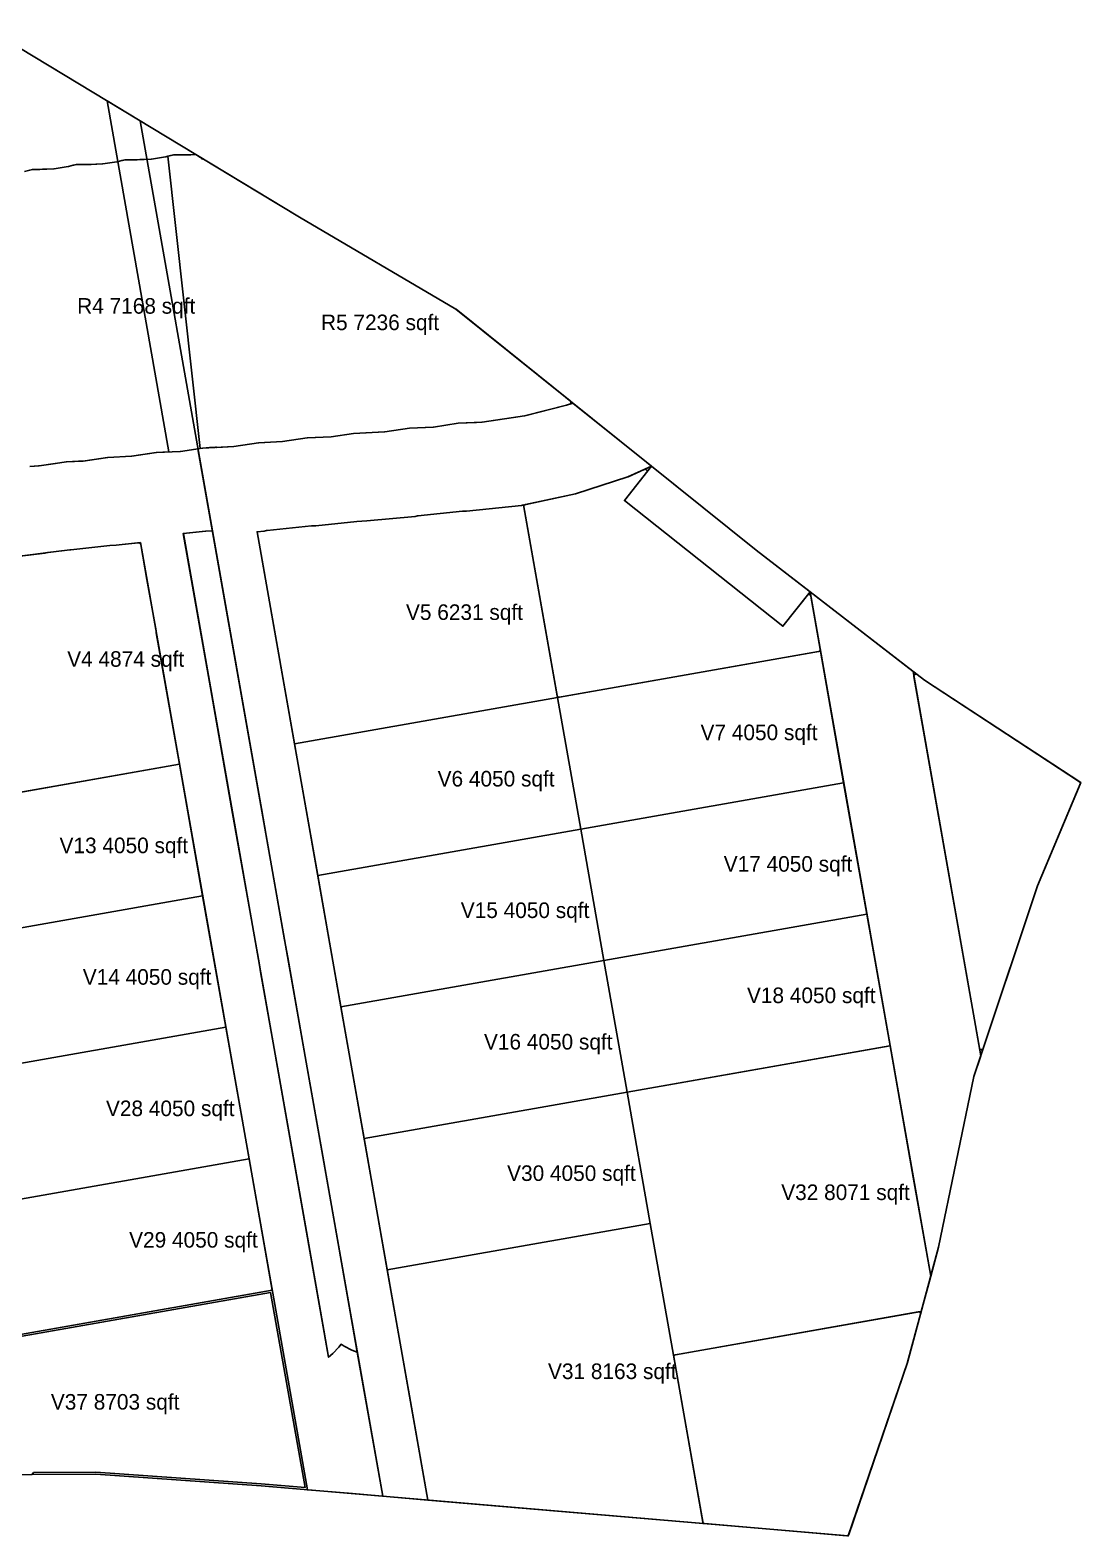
# Model space of a CAD drawing. Header units: metres. Extents: x 0 to 464, y -551 to 0.
# Drawn here: x 356.5 to 464.4, y -209.6 to -54.9 of the extents above; entities that cross this region are included whole.
import ezdxf

# ---------------------------------------------------------------- set-up
doc = ezdxf.new("R2010")
doc.units = ezdxf.units.M
for name, color, linetype in [('COLONY', 3, 'Continuous'), ('CORNERS', 52, 'Continuous'), ('MEDIANS', 94, 'Continuous'), ('PLOTS', 1, 'Continuous'), ('PROMENADE', 62, 'Continuous'), ('ROADS', 8, 'Continuous'), ('TEXT', 7, 'Continuous')]:
    doc.layers.add(name, color=color, linetype=linetype)

msp = doc.modelspace()

# ---------------------------------------------------------------- linework, layer by layer
at = {"layer": 'COLONY'}
msp.add_lwpolyline([(352.37, -54.94), (384.19, -74.16), (400.25, -83.6), (431.09, -108.36), (448.39, -121.73), (464.45, -132.24), (460.01, -142.83), (453.45, -162.43), (449.83, -179.95), (446.64, -191.8), (440.55, -209.62), (380.23, -204.48), (363.26, -203.28), (343.39, -203.37)], dxfattribs=at)
at = {"layer": 'CORNERS'}
for points in [[(410.86, -123.47), (410.85, -123.47), (410.84, -123.47), (410.83, -123.47), (410.82, -123.47), (410.81, -123.47), (410.8, -123.47), (410.79, -123.47), (410.78, -123.46), (410.77, -123.46), (410.76, -123.46), (410.75, -123.45), (410.74, -123.45), (410.74, -123.44), (410.73, -123.44), (410.72, -123.43), (410.71, -123.42), (410.71, -123.42), (410.7, -123.41), (410.69, -123.4), (410.69, -123.39), (410.68, -123.39), (410.68, -123.38), (410.67, -123.37), (410.67, -123.36), (410.66, -123.35), (410.66, -123.34), (410.66, -123.33), (410.65, -123.32), (410.65, -123.31), (410.65, -123.31), (407.23, -103.91), (407.23, -103.9), (407.23, -103.89), (407.23, -103.88), (407.23, -103.87), (407.23, -103.86), (407.23, -103.85), (407.23, -103.84), (407.23, -103.84), (407.23, -103.83), (407.23, -103.82), (407.24, -103.81), (407.24, -103.8), (407.24, -103.79), (407.25, -103.78), (407.25, -103.77), (407.26, -103.76), (407.26, -103.76), (407.27, -103.75), (407.27, -103.74), (407.28, -103.73), (407.29, -103.73), (407.29, -103.72), (407.3, -103.71), (407.31, -103.71), (407.32, -103.7), (407.33, -103.7), (407.33, -103.69), (407.34, -103.69), (407.35, -103.69), (407.36, -103.68), (407.37, -103.68), (407.38, -103.68), (407.39, -103.68), (412.52, -102.58), (412.53, -102.58), (412.53, -102.58), (412.54, -102.58), (417.91, -100.82), (417.92, -100.82), (417.92, -100.82), (417.93, -100.82), (419.6, -100.07), (419.61, -100.07), (419.62, -100.07), (419.63, -100.06), (419.64, -100.06), (419.65, -100.06), (419.66, -100.06), (419.67, -100.05), (419.68, -100.05), (419.69, -100.05), (419.7, -100.05), (419.71, -100.05), (419.72, -100.06), (419.73, -100.06), (419.74, -100.06), (419.75, -100.06), (419.75, -100.07), (419.76, -100.07), (419.77, -100.07), (419.78, -100.08), (419.79, -100.08), (419.8, -100.09), (419.81, -100.09), (419.81, -100.1), (419.82, -100.11), (419.83, -100.11), (419.84, -100.12), (419.84, -100.13), (419.85, -100.14), (419.85, -100.14), (419.86, -100.15), (419.86, -100.16), (419.87, -100.17), (419.87, -100.18), (419.88, -100.19), (419.88, -100.2), (419.88, -100.21), (419.88, -100.22), (419.88, -100.23), (419.89, -100.23), (419.89, -100.24), (419.89, -100.25), (419.89, -100.26), (419.89, -100.27), (419.88, -100.28), (419.88, -100.29), (419.88, -100.3), (419.88, -100.31), (419.87, -100.32), (419.87, -100.33), (419.87, -100.34), (419.86, -100.35), (419.86, -100.36), (419.85, -100.37), (419.85, -100.38), (419.84, -100.38), (417.56, -103.26), (417.56, -103.26), (417.56, -103.26), (417.55, -103.27), (417.56, -103.27), (417.56, -103.27), (417.56, -103.27), (433.83, -116.16), (433.83, -116.17), (433.83, -116.17), (433.84, -116.17), (433.84, -116.17), (433.84, -116.17), (433.84, -116.16), (436.35, -112.99), (436.36, -112.99), (436.36, -112.98), (436.37, -112.97), (436.38, -112.97), (436.39, -112.96), (436.39, -112.95), (436.4, -112.95), (436.41, -112.94), (436.42, -112.94), (436.43, -112.93), (436.44, -112.93), (436.45, -112.93), (436.46, -112.92), (436.47, -112.92), (436.48, -112.92), (436.49, -112.92), (436.5, -112.92), (436.51, -112.91), (436.52, -112.91), (436.53, -112.92), (436.54, -112.92), (436.54, -112.92), (436.55, -112.92), (436.56, -112.92), (436.57, -112.93), (436.58, -112.93), (436.59, -112.93), (436.6, -112.94), (436.61, -112.94), (436.62, -112.95), (436.63, -112.95), (436.63, -112.96), (436.64, -112.96), (436.65, -112.97), (436.66, -112.98), (436.66, -112.99), (436.67, -112.99), (436.68, -113), (436.68, -113.01), (436.69, -113.02), (436.69, -113.03), (436.69, -113.04), (436.7, -113.05), (436.7, -113.06), (436.7, -113.07), (436.71, -113.08), (436.71, -113.08), (437.67, -118.54), (437.67, -118.55), (437.67, -118.56), (437.67, -118.57), (437.67, -118.58), (437.67, -118.59), (437.67, -118.6), (437.67, -118.61), (437.67, -118.62), (437.67, -118.63), (437.67, -118.64), (437.66, -118.65), (437.66, -118.66), (437.66, -118.66), (437.65, -118.67), (437.65, -118.68), (437.64, -118.69), (437.64, -118.7), (437.63, -118.71), (437.62, -118.71), (437.62, -118.72), (437.61, -118.73), (437.6, -118.73), (437.59, -118.74), (437.59, -118.75), (437.58, -118.75), (437.57, -118.76), (437.56, -118.76), (437.55, -118.76), (437.54, -118.77), (437.53, -118.77), (437.52, -118.77), (437.51, -118.78), (437.51, -118.78), (410.88, -123.47), (410.88, -123.47), (410.87, -123.47), (410.86, -123.47)], [(464.33, -132.16), (464.34, -132.17), (464.34, -132.18), (464.35, -132.18), (464.36, -132.19), (464.36, -132.2), (464.37, -132.21), (464.37, -132.22), (464.38, -132.23), (464.38, -132.23), (464.39, -132.24), (464.39, -132.25), (464.39, -132.26), (464.4, -132.27), (464.4, -132.28), (464.4, -132.29), (464.4, -132.3), (464.4, -132.31), (464.4, -132.32), (464.4, -132.33), (464.4, -132.34), (464.4, -132.35), (464.4, -132.36), (464.39, -132.37), (464.39, -132.38), (464.39, -132.39), (464.38, -132.4), (460.01, -142.83), (460.01, -142.83), (460.01, -142.83), (460.01, -142.83), (454.42, -159.54), (454.42, -159.54), (454.41, -159.55), (454.41, -159.56), (454.4, -159.57), (454.4, -159.58), (454.39, -159.59), (454.39, -159.6), (454.38, -159.6), (454.38, -159.61), (454.37, -159.62), (454.36, -159.62), (454.35, -159.63), (454.35, -159.64), (454.34, -159.64), (454.33, -159.65), (454.32, -159.65), (454.31, -159.66), (454.3, -159.66), (454.29, -159.66), (454.29, -159.67), (454.28, -159.67), (454.27, -159.67), (454.26, -159.67), (454.25, -159.67), (454.24, -159.68), (454.23, -159.68), (454.22, -159.68), (454.21, -159.67), (454.2, -159.67), (454.19, -159.67), (454.18, -159.67), (454.17, -159.67), (454.16, -159.66), (454.15, -159.66), (454.14, -159.66), (454.13, -159.65), (454.13, -159.65), (454.12, -159.64), (454.11, -159.64), (454.1, -159.63), (454.09, -159.62), (454.09, -159.62), (454.08, -159.61), (454.07, -159.6), (454.07, -159.6), (454.06, -159.59), (454.06, -159.58), (454.05, -159.57), (454.05, -159.56), (454.04, -159.55), (454.04, -159.54), (454.04, -159.53), (454.03, -159.52), (454.03, -159.51), (454.03, -159.51), (447.3, -121.33), (447.3, -121.33), (447.3, -121.31), (447.3, -121.3), (447.3, -121.29), (447.3, -121.28), (447.3, -121.27), (447.3, -121.26), (447.3, -121.25), (447.3, -121.24), (447.31, -121.23), (447.31, -121.22), (447.31, -121.22), (447.32, -121.21), (447.32, -121.2), (447.33, -121.19), (447.33, -121.18), (447.34, -121.17), (447.35, -121.16), (447.35, -121.16), (447.36, -121.15), (447.37, -121.14), (447.37, -121.14), (447.38, -121.13), (447.39, -121.13), (447.4, -121.12), (447.41, -121.12), (447.42, -121.11), (447.43, -121.11), (447.44, -121.1), (447.45, -121.1), (447.46, -121.1), (447.46, -121.1), (447.47, -121.1), (447.48, -121.09), (447.49, -121.09), (447.5, -121.09), (447.51, -121.09), (447.52, -121.1), (447.53, -121.1), (447.54, -121.1), (447.55, -121.1), (447.56, -121.1), (447.57, -121.11), (447.58, -121.11), (447.59, -121.12), (447.6, -121.12), (447.61, -121.13), (447.62, -121.13), (447.62, -121.14), (448.39, -121.73), (448.39, -121.73), (448.39, -121.73), (448.39, -121.73), (464.31, -132.15), (464.31, -132.15), (464.32, -132.16), (464.33, -132.16)], [(425.78, -208.36), (425.77, -208.36), (425.76, -208.36), (425.75, -208.35), (425.74, -208.35), (425.73, -208.35), (425.73, -208.34), (425.72, -208.34), (425.71, -208.33), (425.7, -208.33), (425.69, -208.32), (425.68, -208.31), (425.68, -208.31), (425.67, -208.3), (425.66, -208.29), (425.66, -208.29), (425.65, -208.28), (425.65, -208.27), (425.64, -208.26), (425.64, -208.25), (425.63, -208.24), (425.63, -208.23), (425.62, -208.22), (425.62, -208.21), (425.62, -208.2), (425.62, -208.2), (422.63, -191.24), (422.63, -191.24), (422.63, -191.23), (422.63, -191.22), (422.63, -191.21), (422.63, -191.2), (422.63, -191.19), (422.63, -191.18), (422.63, -191.17), (422.63, -191.16), (422.63, -191.15), (422.64, -191.14), (422.64, -191.13), (422.64, -191.12), (422.65, -191.11), (422.65, -191.1), (422.66, -191.1), (422.66, -191.09), (422.67, -191.08), (422.68, -191.07), (422.68, -191.07), (422.69, -191.06), (422.7, -191.05), (422.71, -191.05), (422.71, -191.04), (422.72, -191.04), (422.73, -191.03), (422.74, -191.03), (422.75, -191.02), (422.76, -191.02), (422.77, -191.02), (422.78, -191.01), (422.79, -191.01), (422.79, -191.01), (447.74, -186.61), (447.74, -186.61), (447.76, -186.61), (447.77, -186.61), (447.78, -186.61), (447.79, -186.61), (447.8, -186.61), (447.81, -186.61), (447.82, -186.61), (447.83, -186.61), (447.84, -186.62), (447.85, -186.62), (447.86, -186.62), (447.86, -186.63), (447.87, -186.63), (447.88, -186.64), (447.89, -186.64), (447.9, -186.65), (447.91, -186.65), (447.91, -186.66), (447.92, -186.67), (447.93, -186.68), (447.93, -186.68), (447.94, -186.69), (447.95, -186.7), (447.95, -186.71), (447.96, -186.72), (447.96, -186.73), (447.96, -186.74), (447.97, -186.75), (447.97, -186.75), (447.97, -186.76), (447.97, -186.77), (447.98, -186.78), (447.98, -186.79), (447.98, -186.8), (447.98, -186.81), (447.98, -186.82), (447.97, -186.83), (447.97, -186.84), (447.97, -186.86), (447.97, -186.86), (446.64, -191.79), (446.64, -191.8), (446.64, -191.8), (446.64, -191.81), (440.6, -209.47), (440.6, -209.47), (440.6, -209.49), (440.59, -209.49), (440.59, -209.5), (440.58, -209.51), (440.58, -209.52), (440.57, -209.53), (440.57, -209.53), (440.56, -209.54), (440.55, -209.55), (440.55, -209.55), (440.54, -209.56), (440.53, -209.57), (440.52, -209.57), (440.52, -209.58), (440.51, -209.58), (440.5, -209.59), (440.49, -209.59), (440.48, -209.59), (440.47, -209.6), (440.46, -209.6), (440.46, -209.6), (440.45, -209.6), (440.44, -209.61), (440.43, -209.61), (440.42, -209.61), (440.41, -209.61), (440.4, -209.61), (440.39, -209.61), (425.8, -208.36), (425.8, -208.36), (425.78, -208.36)]]:
    msp.add_lwpolyline(points, close=True, dxfattribs=at)
at = {"layer": 'MEDIANS'}
msp.add_lwpolyline([(388.45, -189.93), (388.21, -190.24), (387.6, -190.89), (387.16, -191.27), (386.67, -188.5), (384.78, -177.76), (381.91, -161.48), (381.23, -157.64), (380.18, -151.69), (380.02, -150.74), (377.31, -135.42), (374.93, -121.91), (372.24, -106.65), (374.53, -106.41), (374.56, -106.41), (375.24, -106.38), (380.1, -133.93), (380.27, -134.89), (380.76, -137.67), (382.65, -148.4), (382.97, -150.22), (384.87, -160.96), (385.03, -161.91), (386.57, -170.6), (389.63, -187.97), (389.63, -187.97), (390.12, -190.75), (389.57, -190.54), (388.78, -190.14), (388.45, -189.93)], close=True, dxfattribs=at)
at = {"layer": 'PLOTS'}
for points in [[(356.44, -69.33), (356.75, -69.25), (356.76, -69.25), (356.77, -69.25), (357.49, -69.25), (357.5, -69.25), (357.51, -69.25), (357.79, -69.24), (358.95, -69.18), (358.97, -69.18), (358.99, -69.18), (360.42, -68.96), (360.43, -68.96), (360.44, -68.96), (360.94, -68.83), (361.25, -68.75), (361.26, -68.75), (361.27, -68.75), (362.49, -68.75), (362.5, -68.75), (362.51, -68.75), (362.79, -68.74), (363.95, -68.68), (363.97, -68.68), (363.99, -68.68), (365.42, -68.46), (365.43, -68.46), (365.44, -68.46), (365.94, -68.33), (366.25, -68.25), (366.26, -68.25), (366.27, -68.25), (367.49, -68.25), (367.5, -68.25), (367.51, -68.25), (367.79, -68.24), (368.95, -68.18), (368.97, -68.18), (368.99, -68.18), (370.42, -67.96), (370.43, -67.96), (370.44, -67.96), (370.65, -67.9), (373.96, -97.91), (371.94, -98.21), (371.92, -98.21), (369.49, -98.33), (369.48, -98.33), (369.47, -98.33), (366.94, -98.71), (366.92, -98.71), (364.49, -98.83), (364.48, -98.83), (364.47, -98.83), (361.94, -99.21), (361.92, -99.21), (361.46, -99.23), (360.25, -99.29), (360.23, -99.29), (360.21, -99.29), (359.11, -99.46), (357.44, -99.71), (357.42, -99.71), (357.38, -99.71), (357.36, -99.71), (356.49, -99.76)], [(354.36, -109.1), (358.01, -108.66), (358.11, -108.65), (358.13, -108.65), (358.15, -108.65), (358.32, -108.6), (358.33, -108.6), (358.35, -108.6), (358.36, -108.6), (360.57, -108.34), (360.57, -108.34), (360.57, -108.34), (360.57, -108.34), (360.62, -108.34), (360.68, -108.33), (360.68, -108.33), (364.69, -107.88), (364.7, -107.88), (364.7, -107.88), (364.71, -107.88), (365.34, -107.85), (365.35, -107.85), (365.36, -107.85), (366.62, -107.72), (367.65, -107.61), (367.66, -107.61), (367.67, -107.61), (367.68, -107.61), (367.69, -107.61), (367.7, -107.61), (367.71, -107.61), (367.72, -107.61), (367.73, -107.62), (367.74, -107.62), (367.75, -107.62), (367.76, -107.63), (367.76, -107.63), (367.78, -107.64), (367.78, -107.64), (367.79, -107.65), (367.8, -107.65), (367.81, -107.66), (367.81, -107.66), (367.82, -107.67), (367.83, -107.68), (367.84, -107.69), (367.84, -107.69), (367.85, -107.71), (367.85, -107.71), (367.86, -107.72), (367.86, -107.73), (367.86, -107.74), (367.87, -107.75), (367.87, -107.76), (367.87, -107.77), (367.87, -107.78), (368.51, -111.37), (369.44, -116.65), (369.44, -116.65), (369.44, -116.66), (369.44, -116.68), (369.44, -116.68), (369.44, -116.7), (369.44, -116.7), (369.44, -116.72), (369.44, -116.75), (369.45, -116.78), (369.45, -116.81), (369.46, -116.84), (369.47, -116.85), (369.47, -116.85), (371.85, -130.35), (371.85, -130.35), (371.84, -130.36), (353.06, -133.67)], [(354.54, -189.32), (381.21, -184.62), (384.75, -204.66), (380.25, -204.28), (363.27, -203.08), (363.27, -203.08), (363.27, -203.08), (363.26, -203.08), (356.86, -203.11), (356.73, -203.31), (343.58, -203.37)]]:
    msp.add_lwpolyline(points, dxfattribs=at)
for points in [[(370.94, -67.83), (371.25, -67.75), (371.26, -67.75), (371.27, -67.75), (372.99, -67.75), (373, -67.75), (373.01, -67.75), (373.53, -67.72), (374.01, -68.01), (374.02, -68.02), (374.03, -68.04), (374.05, -68.07), (374.07, -68.09), (374.09, -68.11), (374.11, -68.13), (374.14, -68.14), (374.16, -68.16), (374.19, -68.17), (374.22, -68.17), (374.24, -68.18), (374.24, -68.18), (374.26, -68.18), (374.27, -68.18), (374.28, -68.18), (374.29, -68.19), (374.3, -68.19), (374.31, -68.19), (374.32, -68.2), (374.33, -68.2), (374.33, -68.21), (379.85, -71.54), (384.19, -74.16), (400.23, -83.59), (400.24, -83.6), (400.26, -83.61), (400.27, -83.61), (411.98, -93.02), (411.99, -93.03), (412, -93.03), (412.01, -93.04), (412.01, -93.04), (412.02, -93.06), (412.02, -93.06), (412.03, -93.07), (412.03, -93.08), (412.04, -93.09), (412.04, -93.09), (412.05, -93.11), (412.05, -93.11), (412.05, -93.12), (412.05, -93.13), (412.06, -93.14), (412.06, -93.15), (412.06, -93.16), (412.06, -93.17), (412.06, -93.18), (412.06, -93.19), (412.06, -93.2), (412.06, -93.21), (412.06, -93.22), (412.06, -93.22), (412.05, -93.24), (412.05, -93.24), (412.05, -93.26), (412.04, -93.26), (412.04, -93.27), (412.04, -93.28), (412.03, -93.29), (412.02, -93.29), (412.02, -93.31), (412.01, -93.31), (412, -93.32), (412, -93.32), (411.99, -93.33), (411.98, -93.34), (411.97, -93.34), (411.97, -93.35), (411.96, -93.35), (411.95, -93.36), (411.94, -93.36), (411.93, -93.37), (411.92, -93.37), (411.83, -93.4), (411.62, -93.48), (411.62, -93.48), (411.6, -93.48), (411.6, -93.48), (407.32, -94.56), (407.32, -94.56), (407.3, -94.56), (407.3, -94.56), (406.16, -94.73), (402.94, -95.21), (402.94, -95.21), (402.92, -95.21), (402.92, -95.21), (402.36, -95.24), (400.49, -95.33), (400.48, -95.33), (400.47, -95.33), (397.94, -95.71), (397.94, -95.71), (397.92, -95.71), (397.92, -95.71), (395.49, -95.83), (395.48, -95.83), (395.47, -95.83), (392.94, -96.21), (392.94, -96.21), (392.92, -96.21), (392.92, -96.21), (389.74, -96.37), (389.73, -96.37), (389.72, -96.37), (387.44, -96.71), (387.44, -96.71), (387.42, -96.71), (387.42, -96.71), (384.99, -96.83), (384.98, -96.83), (384.97, -96.83), (382.44, -97.21), (382.44, -97.21), (382.42, -97.21), (382.42, -97.21), (379.99, -97.33), (379.98, -97.33), (379.97, -97.33), (377.44, -97.71), (377.44, -97.71), (377.42, -97.71), (377.42, -97.71), (375.7, -97.8), (375.69, -97.8), (375.68, -97.8), (375.67, -97.8), (375.67, -97.8), (375.64, -97.79), (375.64, -97.79), (375.63, -97.79), (375.6, -97.79), (375.57, -97.79), (375.54, -97.79), (375.51, -97.8), (375.5, -97.81), (375.49, -97.81), (374.94, -97.83), (374.24, -97.87), (374.23, -97.87), (374.22, -97.87), (373.96, -97.91), (370.65, -67.9), (370.94, -67.83)], [(410.68, -123.51), (383.67, -128.27), (383.67, -128.27), (383.67, -128.27), (379.82, -106.47), (379.82, -106.47), (379.83, -106.47), (380.55, -106.4), (380.55, -106.4), (380.8, -106.35), (380.8, -106.35), (380.8, -106.35), (380.85, -106.35), (380.85, -106.35), (385.41, -105.87), (385.41, -105.87), (385.85, -105.85), (385.85, -105.85), (390.08, -105.41), (390.08, -105.41), (391.08, -105.36), (391.08, -105.36), (396.05, -104.9), (396.05, -104.9), (396.3, -104.85), (396.3, -104.85), (396.3, -104.85), (396.35, -104.85), (396.35, -104.85), (400.91, -104.37), (400.91, -104.37), (401.35, -104.35), (401.35, -104.35), (406.99, -103.76), (406.99, -103.76), (407.19, -103.72), (407.2, -103.72), (407.2, -103.72), (410.68, -123.51), (410.68, -123.51), (410.68, -123.51)], [(410.68, -123.51), (437.7, -118.74), (440.08, -132.25), (413.07, -137.01), (410.68, -123.51)], [(383.67, -128.27), (410.68, -123.51), (413.07, -137.01), (386.05, -141.78), (383.67, -128.27)], [(344.84, -135.12), (371.85, -130.35), (374.23, -143.86), (347.22, -148.62), (344.84, -135.12)], [(413.07, -137.01), (440.08, -132.25), (442.46, -145.76), (415.45, -150.52), (413.07, -137.01)], [(386.05, -141.78), (413.07, -137.01), (415.45, -150.52), (388.43, -155.29), (386.05, -141.78)], [(347.22, -148.62), (374.23, -143.86), (376.61, -157.37), (349.6, -162.13), (347.22, -148.62)], [(415.45, -150.52), (442.46, -145.76), (444.85, -159.27), (417.83, -164.03), (415.45, -150.52)], [(388.43, -155.29), (415.45, -150.52), (417.83, -164.03), (390.81, -168.79), (388.43, -155.29)], [(349.6, -162.13), (376.61, -157.37), (379, -170.88), (351.98, -175.64), (349.6, -162.13)], [(417.83, -164.03), (444.84, -159.27), (444.85, -159.27), (444.85, -159.27), (447.23, -172.77), (449.02, -182.95), (449.02, -182.95), (449.02, -182.95), (448.05, -186.56), (448.05, -186.56), (448.05, -186.56), (422.59, -191.04), (422.59, -191.04), (422.59, -191.04), (420.21, -177.54), (417.83, -164.03), (417.83, -164.03), (417.83, -164.03)], [(390.81, -168.79), (417.83, -164.03), (420.21, -177.54), (393.2, -182.3), (390.81, -168.79)], [(351.98, -175.64), (379, -170.88), (381.38, -184.38), (354.36, -189.15), (351.98, -175.64)], [(393.2, -182.3), (420.21, -177.54), (420.21, -177.54), (420.21, -177.54), (422.59, -191.04), (422.59, -191.04), (422.59, -191.04), (422.59, -191.04), (425.64, -208.35), (425.64, -208.35), (425.64, -208.35), (425.64, -208.35), (425.64, -208.35), (410.67, -207.07), (397.37, -205.94), (397.36, -205.94), (397.36, -205.94), (397.36, -205.94), (397.36, -205.94), (395.58, -195.81), (395.58, -195.81), (395.58, -195.81), (395.58, -195.81), (393.2, -182.3), (393.2, -182.3), (393.2, -182.3)]]:
    msp.add_lwpolyline(points, close=True, dxfattribs=at)
at = {"layer": 'PROMENADE'}
msp.add_lwpolyline([(352.37, -54.94), (373.54, -67.72), (373, -67.75), (371.26, -67.75), (370.43, -67.96), (368.97, -68.18), (367.5, -68.25), (366.26, -68.25), (365.43, -68.46), (363.97, -68.68), (362.5, -68.75), (361.26, -68.75), (360.43, -68.96), (358.97, -69.18), (357.5, -69.25), (356.76, -69.25), (355.93, -69.46)], dxfattribs=at)
at = {"layer": 'ROADS'}
msp.add_lwpolyline([(356.48, -99.76), (357.43, -99.71), (360.23, -99.29), (361.93, -99.21), (364.48, -98.83), (366.93, -98.71), (369.48, -98.33), (370.77, -98.27), (364.41, -62.21), (367.81, -64.27), (375.24, -106.38), (374.56, -106.41), (374.53, -106.41), (372.25, -106.65), (387.16, -191.27), (387.6, -190.89), (388.21, -190.24), (388.45, -189.93), (388.78, -190.14), (389.57, -190.54), (390.12, -190.75), (392.73, -205.54), (373.75, -97.94), (374.23, -97.87), (377.43, -97.71), (379.98, -97.33), (382.43, -97.21), (384.98, -96.83), (387.43, -96.71), (389.73, -96.37), (392.93, -96.21), (395.48, -95.83), (397.93, -95.71), (400.48, -95.33), (402.93, -95.21), (407.31, -94.56), (411.61, -93.48), (412.26, -93.25), (420.35, -99.74), (420.35, -99.74), (431.09, -108.36), (436.63, -112.64), (433.84, -116.17), (417.55, -103.27), (420.35, -99.74), (417.92, -100.82), (412.53, -102.58), (406.99, -103.76), (401.35, -104.35), (400.91, -104.37), (396.35, -104.85), (396.3, -104.85), (396.05, -104.9), (391.08, -105.36), (390.08, -105.41), (385.85, -105.85), (385.41, -105.87), (380.85, -106.35), (380.8, -106.35), (380.55, -106.4), (379.82, -106.47), (397.36, -205.94), (389.63, -205.28), (384.99, -204.89), (367.84, -107.59), (365.35, -107.85), (364.7, -107.88), (360.68, -108.33), (360.57, -108.34), (358.34, -108.6), (358.13, -108.65), (354.34, -109.1)], dxfattribs=at)
msp.add_lwpolyline([(453.45, -162.43), (449.83, -179.95), (449.03, -182.95), (436.63, -112.64), (447.21, -120.81), (454.17, -160.3), (453.45, -162.43)], close=True, dxfattribs=at)

# ---------------------------------------------------------------- texts
at = {"layer": 'TEXT'}
for s, p in [('R4 7168 sqft', (361.34, -84.07)), ('R5 7236 sqft', (386.39, -85.76)), ('V5 6231 sqft', (395.12, -115.53)), ('V4 4874 sqft', (360.32, -120.34)), ('V7 4050 sqft', (425.38, -127.88)), ('V6 4050 sqft', (398.37, -132.64)), ('V13 4050 sqft', (359.53, -139.49)), ('V17 4050 sqft', (427.76, -141.39)), ('V15 4050 sqft', (400.75, -146.15)), ('V14 4050 sqft', (361.92, -153)), ('V18 4050 sqft', (430.15, -154.89)), ('V16 4050 sqft', (403.13, -159.66)), ('V28 4050 sqft', (364.3, -166.5)), ('V30 4050 sqft', (405.51, -173.16)), ('V32 8071 sqft', (433.67, -175.12)), ('V29 4050 sqft', (366.68, -180.01)), ('V31 8163 sqft', (409.71, -193.51)), ('V37 8703 sqft', (358.64, -196.65))]:
    msp.add_text(s, height=1.6, dxfattribs=at).set_placement(p)

doc.saveas('drawing.dxf')
